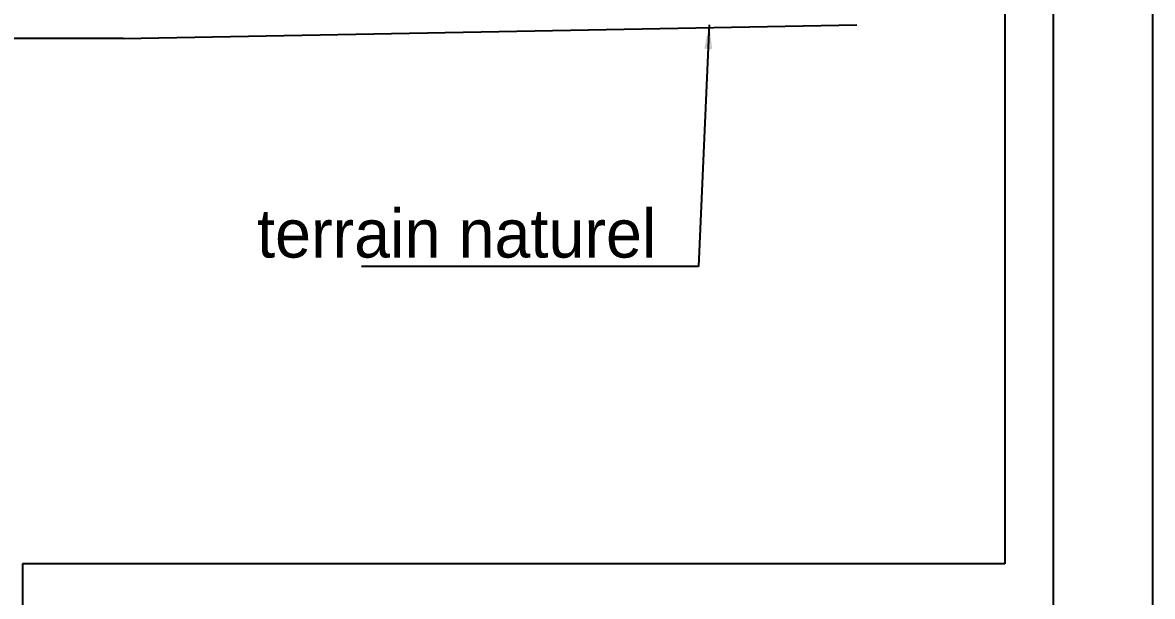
# Model space of a CAD drawing. Header units: millimetres. Extents: x -44462 to 306987, y -116160 to 12874.
# Drawn here: x -11250.7 to -11017.2, y -57977.4 to -57858.8 of the extents above; entities that cross this region are included whole.
import ezdxf

# ---------------------------------------------------------------- set-up
doc = ezdxf.new("R2010")
doc.units = ezdxf.units.MM
for name, color, linetype in [('AVP_TEXTES', 7, 'Continuous'), ('BLANC', 7, 'Continuous'), ('chassis fen.portes', 1, 'Continuous'), ('TEXTE', 1, 'Continuous')]:
    doc.layers.add(name, color=color, linetype=linetype)
doc.styles.add('CENTURY GOTHIC', font='GOTHIC.TTF')
doc.styles.add('Century Gothic Gras', font='GOTHICB.TTF')
doc.dimstyles.new('1-50', dxfattribs={"dimtxt": 8, "dimasz": 5, "dimexe": 1.25, "dimexo": 0.625, "dimtad": 1, "dimdec": 0, "dimtxsty": 'Century Gothic Gras', "dimblk": 'ORIGIN', "dimcen": 5, "dimclrd": 8, "dimclre": 5, "dimclrt": 6, "dimadec": 0, "dimazin": 0, "dimtfac": 1, "dimtdec": 0, "dimtmove": 0, "dimatfit": 3, "dimfxl": 0, "dimarcsym": 0})

# ---------------------------------------------------------------- blocks, each defined once
blk = doc.blocks.new('_Origin')
at = {"color": 0, "linetype": 'Continuous', "lineweight": -2}
blk.add_line((0, 0), (-1, 0), dxfattribs=at)
blk.add_circle((0, 0), 0.5, dxfattribs=at)
blk = doc.blocks.new('PETIT CARTOUCHE_HOR')
at = {"color": 1}
for p, q in [((-2100, 1485), (-2100, 10)), ((0, 1485), (0, 0))]:
    blk.add_line(p, q, dxfattribs=at)
at = {"layer": 'AVP_TEXTES', "color": 5, "linetype": 'Continuous'}
for p, q in [((-30.52, 422.47), (-233.46, 422.47)), ((-233.46, 422.47), (-233.46, 28))]:
    blk.add_line(p, q, dxfattribs=at)
at = {"layer": 'chassis fen.portes', "color": 2, "linetype": 'Continuous'}
blk.add_line((-20.52, 1465.65), (-20.52, 412.47), dxfattribs=at)
at = {"layer": 'chassis fen.portes', "color": 5, "linetype": 'Continuous'}
blk.add_line((-30.52, 1455.65), (-30.52, 422.47), dxfattribs=at)
at = {"layer": 'chassis fen.portes', "color": 1, "linetype": 'Continuous'}
blk.add_line((-2100, 1420), (-2100, 0), dxfattribs=at)
at = {"style": 'CENTURY GOTHIC'}
for tag, p, height in [('DATE', (-210.16, 171.36), 20), ('DOSSIERN°', (-210.16, 111.51), 20), ('COMMENTAIRE', (-210.16, 95.35), 12), ('COMMENTAIRESUITE', (-210.16, 79.7), 12), ('FEUILLEN°', (-221.99, 32.69), 20), ('TOTALFEUILLES', (-181.65, 32.69), 20), ('ÉCH.', (-103.23, 32.69), 12)]:
    blk.add_attdef(tag, p, '', height=height, dxfattribs=at)

msp = doc.modelspace()

# ---------------------------------------------------------------- linework, layer by layer
msp.add_line((-11229.9, -57862.16), (-11078.35, -57859.33))
at = {"layer": 'BLANC'}
msp.add_line((-11229.9, -57862.16), (-12489.57, -57862.16), dxfattribs=at)

# ---------------------------------------------------------------- block references
at = {"color": 1}
for p in [(-11017.24, -58393.1), (-8917.24, -58393.1)]:
    msp.add_blockref('PETIT CARTOUCHE_HOR', p, dxfattribs=at)

# ---------------------------------------------------------------- texts
at = {"layer": 'TEXTE', "insert": (-11202.25, -57897.39), "char_height": 10, "width": 119.3466, "attachment_point": 1, "style": 'CENTURY GOTHIC'}
msp.add_mtext('terrain naturel', dxfattribs=at)

# ---------------------------------------------------------------- leaders
at = {"layer": 'BLANC'}
msp.add_leader([(-11108.81, -57859.29), (-11111.01, -57909.22), (-11180.67, -57909.22)], dimstyle='1-50', override={"dimgap": 0.625, "dimtad": 0}, dxfattribs=at)

doc.saveas('drawing.dxf')
